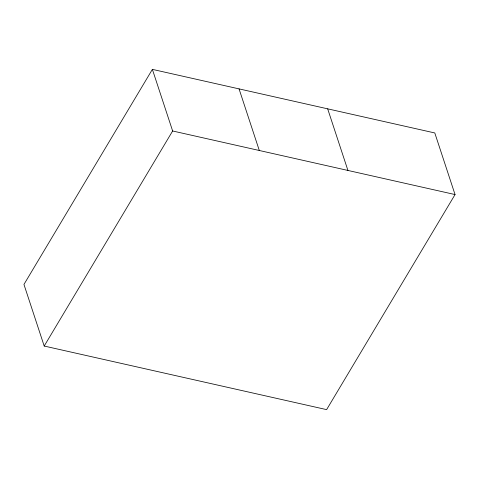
<?xml version="1.0" encoding="UTF-8"?>
<svg xmlns="http://www.w3.org/2000/svg" width="479" height="479" viewBox="0 0 479 479"><rect width="100%" height="100%" fill="white"/><g stroke="black" fill="none" stroke-linecap="round" stroke-linejoin="round"><path stroke-width="0.72" d="M152.382 69.371L23.95 284.436L44.206 346.042L326.618 409.629L455.05 194.564L434.794 132.958L152.382 69.371L172.638 130.983L44.206 346.042M172.638 130.983L455.05 194.564M327.672 108.841L347.928 170.446M239.051 88.89L259.307 150.496"/></g></svg>
